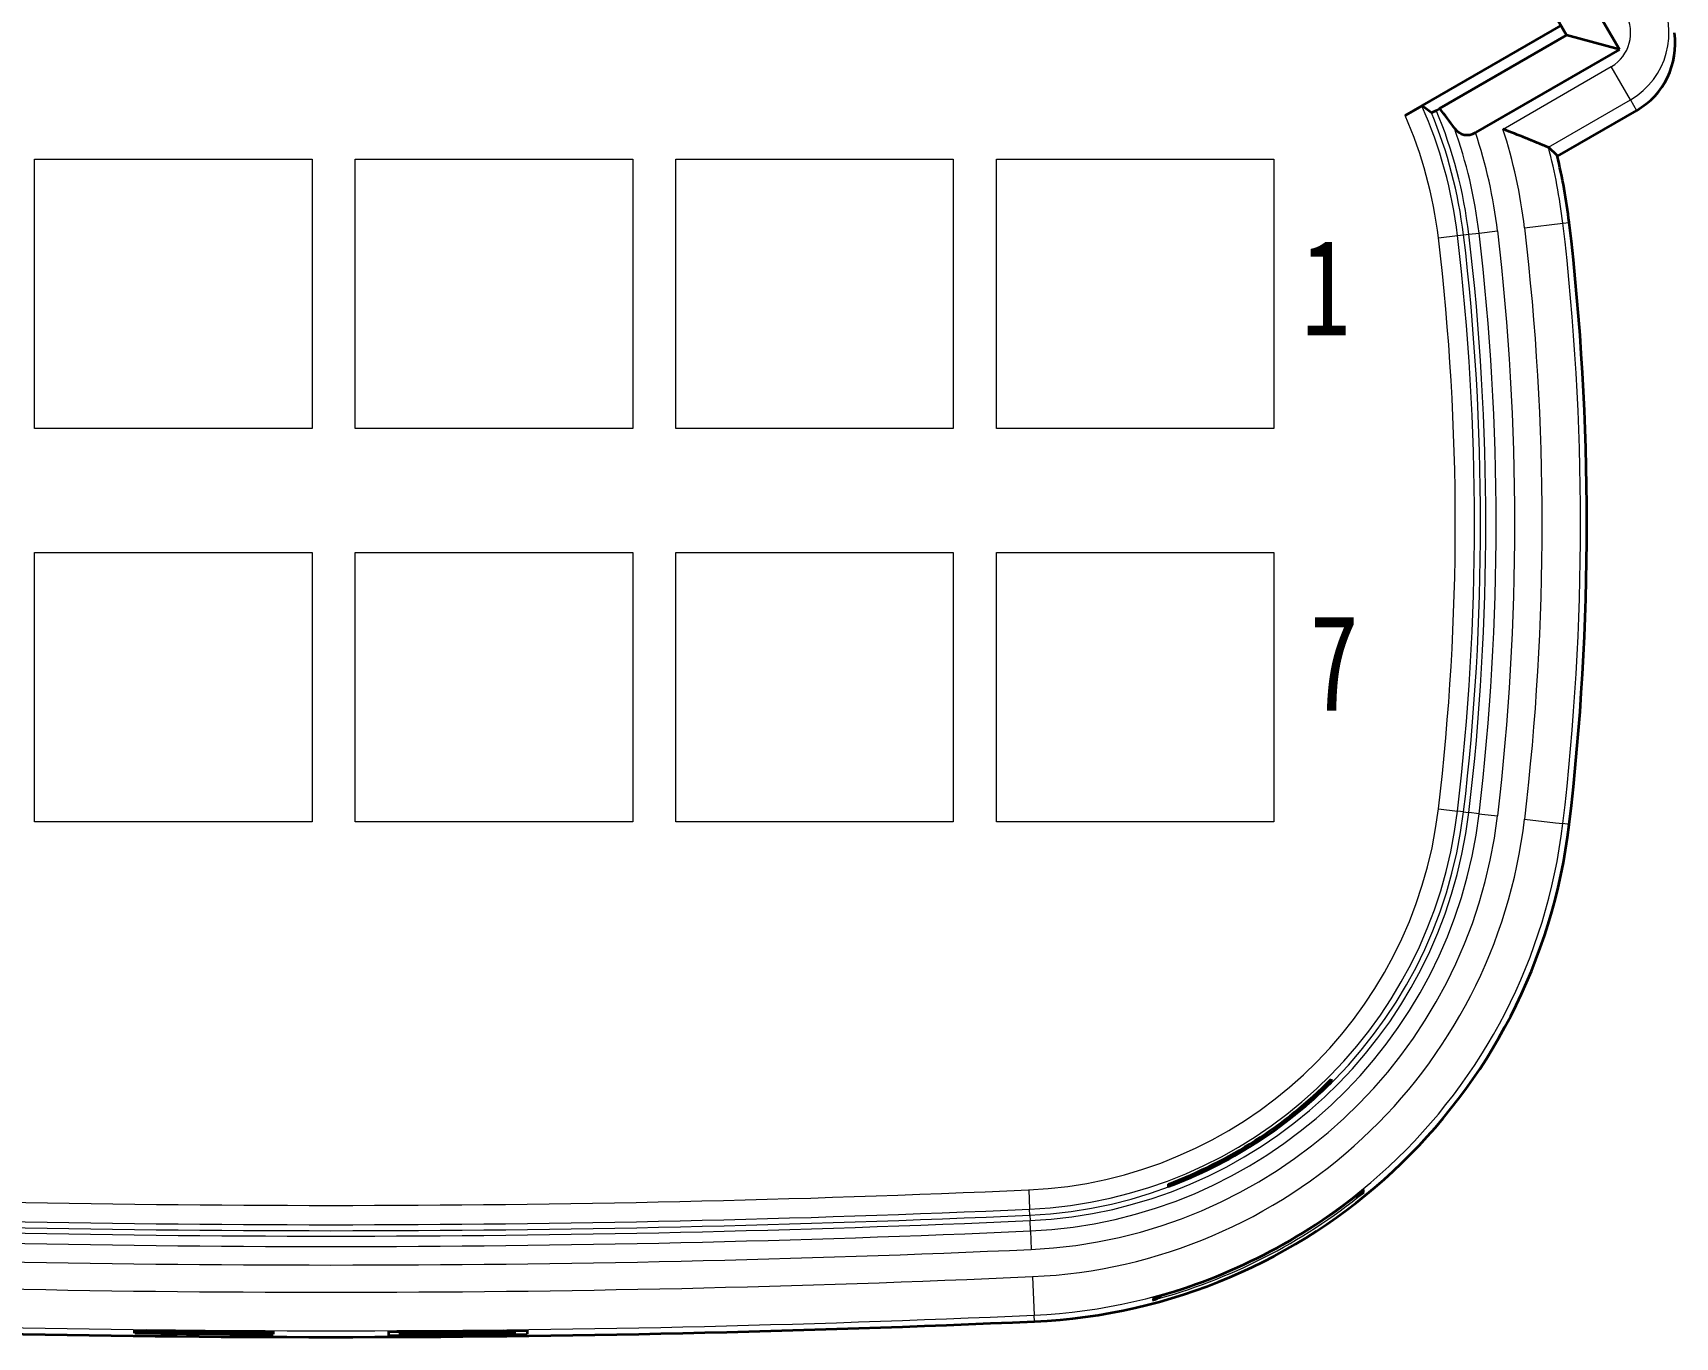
# Model space of a CAD drawing. Header units: millimetres. Extents: x 17 to 3784, y 12 to 1382.
# Drawn here: x 2167.71 to 2179.77, y 729.47 to 739.04 of the extents above; entities that cross this region are included whole.
import ezdxf

# ---------------------------------------------------------------- set-up
doc = ezdxf.new("R2010")
doc.units = ezdxf.units.MM
doc.layers.add('全新开发部分', color=7, linetype='Continuous', lineweight=18)
doc.styles.add('样式 2', font='', dxfattribs={"width": 0.75})
doc.styles.get('样式 2').set_extended_font_data('宋体')

msp = doc.modelspace()

# ---------------------------------------------------------------- linework, layer by layer
at = {"color": 0, "lineweight": 35, "ltscale": 0.065001}
msp.add_line((2179.359, 738.921), (2178.624, 740.194), dxfattribs=at)
at = {"color": 0, "lineweight": 35, "ltscale": 0.039809}
msp.add_line((2178.972, 739.027), (2178.522, 739.806), dxfattribs=at)
at = {"color": 0, "lineweight": 35, "ltscale": 0.05847}
msp.add_line((2177.786, 738.437), (2178.931, 739.098), dxfattribs=at)
at = {"color": 0, "lineweight": 35, "ltscale": 0.047637}
msp.add_line((2178.039, 738.488), (2178.972, 739.027), dxfattribs=at)
at = {"color": 0, "lineweight": 35, "ltscale": 0.017746}
msp.add_line((2179.359, 738.921), (2178.972, 739.027), dxfattribs=at)
at = {"color": 0, "lineweight": 35, "ltscale": 0.053934}
msp.add_line((2179.359, 738.921), (2178.303, 738.312), dxfattribs=at)
at = {"color": 0, "lineweight": 13, "ltscale": 0.040623}
msp.add_line((2178.505, 738.338), (2179.3, 738.797), dxfattribs=at)
at = {"color": 0, "lineweight": 13, "ltscale": 0.0125}
msp.add_line((2179.442, 738.552), (2179.3, 738.797), dxfattribs=at)
at = {"color": 0, "lineweight": 13, "ltscale": 0.030809}
msp.add_line((2178.838, 738.204), (2179.442, 738.552), dxfattribs=at)
at = {"color": 0, "lineweight": 13, "ltscale": 0.003967}
msp.add_line((2179.442, 738.552), (2179.486, 738.475), dxfattribs=at)
at = {"color": 0, "lineweight": 35, "ltscale": 0.006282}
msp.add_line((2177.91, 738.508), (2177.786, 738.437), dxfattribs=at)
at = {"color": 0, "lineweight": 35, "ltscale": 0.003811}
msp.add_line((2177.98, 738.457), (2177.91, 738.508), dxfattribs=at)
at = {"color": 0, "lineweight": 35, "ltscale": 0.001764}
msp.add_line((2178.015, 738.475), (2177.98, 738.457), dxfattribs=at)
at = {"color": 0, "lineweight": 35, "ltscale": 0.001219}
msp.add_line((2178.015, 738.475), (2178.039, 738.488), dxfattribs=at)
at = {"color": 0, "lineweight": 13, "ltscale": 0.029787}
msp.add_line((2179.486, 738.475), (2178.903, 738.138), dxfattribs=at)
at = {"color": 0, "lineweight": 35, "ltscale": 0.029787}
msp.add_line((2179.486, 738.475), (2178.903, 738.138), dxfattribs=at)
at = {"color": 0, "lineweight": 35, "ltscale": 0.003895}
msp.add_line((2178.902, 738.143), (2178.838, 738.204), dxfattribs=at)
at = {"color": 0, "lineweight": 13, "ltscale": 0.00197}
for p, q in [((2178.17, 737.555), (2178.215, 737.56)), ((2178.215, 733.324), (2178.17, 733.329)), ((2175.029, 730.363), (2175.027, 730.407))]:
    msp.add_line(p, q, dxfattribs=at)
at = {"color": 0, "lineweight": 13, "ltscale": 0.001759}
msp.add_line((2178.215, 737.56), (2178.254, 737.565), dxfattribs=at)
at = {"color": 0, "lineweight": 13, "ltscale": 0.003365}
for p, q in [((2178.254, 737.565), (2178.33, 737.574)), ((2178.33, 733.31), (2178.254, 733.319))]:
    msp.add_line(p, q, dxfattribs=at)
at = {"color": 0, "lineweight": 13, "ltscale": 0.006031}
msp.add_line((2178.33, 737.574), (2178.465, 737.59), dxfattribs=at)
at = {"color": 0, "lineweight": 13, "ltscale": 0.012499}
for p, q in [((2178.663, 737.613), (2178.944, 737.646)), ((2175.049, 729.911), (2175.062, 729.629))]:
    msp.add_line(p, q, dxfattribs=at)
at = {"color": 0, "lineweight": 13, "ltscale": 0.002067}
for p, q in [((2178.944, 737.646), (2178.99, 737.652)), ((2178.99, 733.232), (2178.944, 733.238)), ((2175.064, 729.582), (2175.062, 729.629))]:
    msp.add_line(p, q, dxfattribs=at)
at = {"color": 0, "lineweight": 13, "ltscale": 0.00625}
for p, q in [((2178.03, 737.538), (2178.17, 737.555)), ((2178.03, 733.346), (2178.17, 733.329)), ((2175.021, 730.548), (2175.027, 730.407))]:
    msp.add_line(p, q, dxfattribs=at)
at = {"color": 0, "lineweight": 13, "ltscale": 0.000726692}
msp.add_line((2178.215, 733.324), (2178.231, 733.322), dxfattribs=at)
at = {"color": 0, "lineweight": 13, "ltscale": 0.001033}
msp.add_line((2178.231, 733.322), (2178.254, 733.319), dxfattribs=at)
at = {"color": 0, "lineweight": 13, "ltscale": 0.000844985}
msp.add_line((2178.33, 733.31), (2178.349, 733.308), dxfattribs=at)
at = {"color": 0, "lineweight": 13, "ltscale": 0.005186}
msp.add_line((2178.349, 733.308), (2178.465, 733.294), dxfattribs=at)
at = {"color": 0, "lineweight": 13, "ltscale": 0.010101}
msp.add_line((2178.663, 733.271), (2178.89, 733.244), dxfattribs=at)
at = {"color": 0, "lineweight": 13, "ltscale": 0.002398}
msp.add_line((2178.89, 733.244), (2178.944, 733.238), dxfattribs=at)
at = {"color": 0, "lineweight": 35, "ltscale": 0.001006}
msp.add_line((2177.242, 731.361), (2177.243, 731.338), dxfattribs=at)
at = {"color": 0, "lineweight": 35, "ltscale": 0.000777489}
msp.add_line((2176.046, 730.591), (2176.046, 730.573), dxfattribs=at)
at = {"color": 0, "lineweight": 13, "ltscale": 0.001012}
msp.add_line((2177.483, 730.552), (2177.482, 730.529), dxfattribs=at)
at = {"color": 0, "lineweight": 13, "ltscale": 0.00176}
msp.add_line((2175.029, 730.363), (2175.031, 730.323), dxfattribs=at)
at = {"color": 0, "lineweight": 13, "ltscale": 0.003364}
msp.add_line((2175.034, 730.247), (2175.031, 730.323), dxfattribs=at)
at = {"color": 0, "lineweight": 13, "ltscale": 0.00603}
msp.add_line((2175.034, 730.247), (2175.04, 730.111), dxfattribs=at)
at = {"color": 0, "lineweight": 13, "ltscale": 0.000815788}
msp.add_line((2175.932, 729.757), (2175.931, 729.738), dxfattribs=at)
at = {"color": 0, "lineweight": 35, "ltscale": 0.000872803}
for p, q in [((2168.455, 729.497), (2168.455, 729.517)), ((2169.473, 729.508), (2169.473, 729.489))]:
    msp.add_line(p, q, dxfattribs=at)
at = {"color": 0, "lineweight": 35, "ltscale": 0.015161}
for p, q in [((2168.54, 729.515), (2168.883, 729.51)), ((2168.54, 729.512), (2168.883, 729.507)), ((2168.54, 729.502), (2168.883, 729.498))]:
    msp.add_line(p, q, dxfattribs=at)
at = {"color": 0, "lineweight": 35, "ltscale": 0.019151}
for p, q in [((2168.973, 729.51), (2168.54, 729.515)), ((2168.973, 729.507), (2168.54, 729.512)), ((2168.973, 729.497), (2168.54, 729.503))]:
    msp.add_line(p, q, dxfattribs=at)
at = {"color": 0, "lineweight": 35, "ltscale": 0.01516}
for p, q in [((2168.883, 729.51), (2168.54, 729.513)), ((2168.883, 729.507), (2168.54, 729.51)), ((2168.883, 729.498), (2168.54, 729.5)), ((2169.045, 729.509), (2169.388, 729.508)), ((2169.388, 729.506), (2169.045, 729.509)), ((2169.045, 729.506), (2169.388, 729.505)), ((2169.388, 729.503), (2169.045, 729.506)), ((2169.045, 729.497), (2169.388, 729.495)), ((2169.388, 729.494), (2169.045, 729.497))]:
    msp.add_line(p, q, dxfattribs=at)
at = {"color": 0, "lineweight": 35, "ltscale": 0.01915}
for p, q in [((2168.54, 729.512), (2168.973, 729.509)), ((2168.54, 729.509), (2168.973, 729.506)), ((2168.54, 729.5), (2168.973, 729.497))]:
    msp.add_line(p, q, dxfattribs=at)
at = {"color": 0, "lineweight": 35, "ltscale": 0.029522}
for p, q in [((2169.207, 729.5), (2168.54, 729.506)), ((2169.207, 729.5), (2168.54, 729.505)), ((2169.207, 729.498), (2168.54, 729.503))]:
    msp.add_line(p, q, dxfattribs=at)
at = {"color": 0, "lineweight": 35, "ltscale": 0.029523}
msp.add_line((2168.54, 729.504), (2169.207, 729.498), dxfattribs=at)
at = {"color": 0, "lineweight": 35, "ltscale": 0.000798363}
for p, q in [((2168.54, 729.498), (2168.558, 729.498)), ((2171.236, 729.513), (2171.254, 729.513)), ((2171.236, 729.506), (2171.254, 729.506)), ((2171.236, 729.5), (2171.254, 729.501)), ((2171.236, 729.496), (2171.254, 729.496))]:
    msp.add_line(p, q, dxfattribs=at)
at = {"color": 0, "lineweight": 35, "ltscale": 0.001596}
for p, q in [((2168.558, 729.498), (2168.594, 729.497)), ((2169.262, 729.492), (2169.225, 729.492)), ((2170.424, 729.499), (2170.46, 729.499)), ((2170.424, 729.494), (2170.46, 729.494)), ((2170.46, 729.491), (2170.424, 729.491)), ((2170.424, 729.489), (2170.46, 729.489)), ((2170.514, 729.483), (2170.55, 729.483)), ((2170.55, 729.482), (2170.514, 729.482)), ((2170.568, 729.5), (2170.532, 729.5)), ((2170.568, 729.494), (2170.532, 729.494)), ((2170.532, 729.491), (2170.568, 729.491)), ((2170.568, 729.49), (2170.532, 729.49)), ((2170.622, 729.504), (2170.586, 729.503)), ((2170.767, 729.501), (2170.731, 729.501)), ((2170.767, 729.496), (2170.731, 729.495)), ((2170.839, 729.503), (2170.803, 729.503)), ((2170.839, 729.498), (2170.803, 729.497)), ((2170.947, 729.51), (2170.911, 729.51)), ((2170.911, 729.503), (2170.947, 729.504)), ((2170.947, 729.5), (2170.911, 729.5)), ((2170.911, 729.498), (2170.947, 729.498)), ((2171.037, 729.506), (2171.073, 729.506)), ((2171.091, 729.504), (2171.055, 729.504)), ((2171.091, 729.499), (2171.055, 729.498)), ((2171.127, 729.505), (2171.091, 729.504)), ((2171.091, 729.505), (2171.127, 729.505)), ((2171.091, 729.5), (2171.127, 729.5)), ((2171.127, 729.499), (2171.091, 729.499)), ((2171.091, 729.496), (2171.127, 729.496)), ((2171.127, 729.495), (2171.091, 729.494)), ((2171.145, 729.512), (2171.109, 729.511)), ((2171.145, 729.502), (2171.109, 729.501)), ((2171.109, 729.49), (2171.145, 729.491)), ((2171.145, 729.49), (2171.109, 729.489)), ((2171.109, 729.487), (2171.145, 729.488)), ((2171.145, 729.487), (2171.109, 729.486)), ((2171.236, 729.507), (2171.2, 729.507)), ((2171.236, 729.501), (2171.2, 729.501)), ((2171.236, 729.497), (2171.2, 729.497)), ((2171.2, 729.495), (2171.236, 729.496)), ((2171.236, 729.492), (2171.2, 729.491)), ((2171.2, 729.49), (2171.236, 729.491))]:
    msp.add_line(p, q, dxfattribs=at)
at = {"color": 0, "lineweight": 35, "ltscale": 0.003192}
for p, q in [((2168.594, 729.497), (2168.666, 729.496)), ((2168.829, 729.495), (2168.757, 729.495)), ((2169.171, 729.492), (2169.099, 729.492)), ((2169.189, 729.491), (2169.262, 729.491)), ((2169.262, 729.491), (2169.334, 729.491)), ((2170.532, 729.499), (2170.604, 729.5)), ((2170.532, 729.494), (2170.604, 729.494)), ((2170.604, 729.492), (2170.532, 729.492)), ((2170.532, 729.489), (2170.604, 729.49)), ((2170.604, 729.484), (2170.532, 729.483)), ((2170.532, 729.482), (2170.604, 729.482)), ((2170.641, 729.502), (2170.568, 729.502)), ((2170.641, 729.497), (2170.568, 729.496)), ((2170.695, 729.5), (2170.767, 729.501)), ((2170.695, 729.495), (2170.767, 729.495)), ((2170.767, 729.501), (2170.839, 729.502)), ((2170.767, 729.495), (2170.839, 729.496)), ((2170.857, 729.509), (2170.929, 729.509)), ((2170.857, 729.499), (2170.929, 729.499)), ((2170.983, 729.505), (2170.911, 729.504)), ((2170.983, 729.499), (2170.911, 729.498)), ((2171.019, 729.488), (2170.947, 729.488)), ((2170.947, 729.487), (2171.019, 729.488)), ((2171.127, 729.506), (2171.055, 729.505)), ((2171.127, 729.5), (2171.055, 729.5)), ((2171.127, 729.496), (2171.055, 729.496)), ((2171.127, 729.491), (2171.055, 729.49)), ((2171.055, 729.488), (2171.127, 729.489)), ((2171.127, 729.488), (2171.055, 729.487)), ((2171.055, 729.485), (2171.127, 729.486)), ((2171.109, 729.511), (2171.182, 729.512)), ((2171.109, 729.504), (2171.182, 729.505)), ((2171.109, 729.501), (2171.182, 729.502)), ((2171.109, 729.499), (2171.182, 729.499))]:
    msp.add_line(p, q, dxfattribs=at)
at = {"color": 0, "lineweight": 35, "ltscale": 0.027926}
msp.add_line((2169.28, 729.493), (2168.648, 729.498), dxfattribs=at)
at = {"color": 0, "lineweight": 35, "ltscale": 0.000798281}
for p, q in [((2168.666, 729.496), (2168.648, 729.497)), ((2171.145, 729.495), (2171.127, 729.495))]:
    msp.add_line(p, q, dxfattribs=at)
at = {"color": 0, "lineweight": 35, "ltscale": 0.003191}
for p, q in [((2168.666, 729.496), (2168.739, 729.495)), ((2170.46, 729.499), (2170.532, 729.499)), ((2170.46, 729.494), (2170.532, 729.494)), ((2170.532, 729.492), (2170.46, 729.491)), ((2170.46, 729.489), (2170.532, 729.489)), ((2170.622, 729.492), (2170.695, 729.492)), ((2170.911, 729.504), (2170.839, 729.503)), ((2170.911, 729.498), (2170.839, 729.498)), ((2170.965, 729.495), (2171.037, 729.495)), ((2171.055, 729.51), (2170.983, 729.51)), ((2171.055, 729.505), (2170.983, 729.505)), ((2170.983, 729.5), (2171.055, 729.5)), ((2171.055, 729.5), (2170.983, 729.499)), ((2171.2, 729.507), (2171.127, 729.506)), ((2171.2, 729.501), (2171.127, 729.5)), ((2171.2, 729.497), (2171.127, 729.496)), ((2171.127, 729.494), (2171.2, 729.495)), ((2171.2, 729.491), (2171.127, 729.491)), ((2171.127, 729.489), (2171.2, 729.49))]:
    msp.add_line(p, q, dxfattribs=at)
at = {"color": 0, "lineweight": 35, "ltscale": 0.001595}
for p, q in [((2168.703, 729.496), (2168.666, 729.496)), ((2169.334, 729.491), (2169.37, 729.491)), ((2170.839, 729.502), (2170.875, 729.502)), ((2170.839, 729.496), (2170.875, 729.497)), ((2171.037, 729.505), (2171.001, 729.504)), ((2171.037, 729.499), (2171.001, 729.499)), ((2171.055, 729.488), (2171.019, 729.488)), ((2171.055, 729.488), (2171.019, 729.488))]:
    msp.add_line(p, q, dxfattribs=at)
at = {"color": 0, "lineweight": 35, "ltscale": 0.002394}
for p, q in [((2168.757, 729.495), (2168.703, 729.496)), ((2170.478, 729.501), (2170.424, 729.5)), ((2170.478, 729.495), (2170.424, 729.495)), ((2170.478, 729.483), (2170.424, 729.482)), ((2170.424, 729.481), (2170.478, 729.481)), ((2170.532, 729.501), (2170.586, 729.501)), ((2170.532, 729.495), (2170.586, 729.496)), ((2170.622, 729.5), (2170.568, 729.5)), ((2170.622, 729.495), (2170.568, 729.494)), ((2170.568, 729.491), (2170.622, 729.492)), ((2170.622, 729.49), (2170.568, 729.49)), ((2170.586, 729.501), (2170.641, 729.502)), ((2170.586, 729.496), (2170.641, 729.496)), ((2170.659, 729.484), (2170.604, 729.484)), ((2170.604, 729.482), (2170.659, 729.482)), ((2170.677, 729.5), (2170.622, 729.5)), ((2170.677, 729.495), (2170.622, 729.495)), ((2170.893, 729.487), (2170.947, 729.487)), ((2170.929, 729.509), (2170.983, 729.51)), ((2170.929, 729.499), (2170.983, 729.5)), ((2171.001, 729.51), (2170.947, 729.51)), ((2170.947, 729.504), (2171.001, 729.504)), ((2171.001, 729.5), (2170.947, 729.5)), ((2170.947, 729.498), (2171.001, 729.499)), ((2171.037, 729.505), (2171.091, 729.505)), ((2171.037, 729.499), (2171.091, 729.5)), ((2171.037, 729.495), (2171.091, 729.496)), ((2171.091, 729.494), (2171.037, 729.494)), ((2171.055, 729.51), (2171.109, 729.511)), ((2171.109, 729.511), (2171.055, 729.511)), ((2171.055, 729.503), (2171.109, 729.504)), ((2171.055, 729.5), (2171.109, 729.501)), ((2171.109, 729.501), (2171.055, 729.501)), ((2171.055, 729.498), (2171.109, 729.499)), ((2171.055, 729.49), (2171.109, 729.49)), ((2171.109, 729.489), (2171.055, 729.488)), ((2171.182, 729.488), (2171.127, 729.488)), ((2171.127, 729.486), (2171.182, 729.487))]:
    msp.add_line(p, q, dxfattribs=at)
at = {"color": 0, "lineweight": 35, "ltscale": 0.00399}
for p, q in [((2168.739, 729.495), (2168.829, 729.494)), ((2170.496, 729.486), (2170.406, 729.485)), ((2170.496, 729.484), (2170.406, 729.483)), ((2170.803, 729.495), (2170.713, 729.494)), ((2170.803, 729.494), (2170.713, 729.493)), ((2171.001, 729.487), (2170.911, 729.486)), ((2170.911, 729.484), (2171.001, 729.485)), ((2171.037, 729.493), (2171.127, 729.494))]:
    msp.add_line(p, q, dxfattribs=at)
at = {"color": 0, "lineweight": 35, "ltscale": 0.011968}
for p, q in [((2169.099, 729.492), (2168.829, 729.495)), ((2169.099, 729.492), (2168.829, 729.494)), ((2170.875, 729.492), (2170.604, 729.49))]:
    msp.add_line(p, q, dxfattribs=at)
at = {"color": 0, "lineweight": 35, "ltscale": 0.01835}
for p, q in [((2169.388, 729.508), (2168.973, 729.51)), ((2169.388, 729.505), (2168.973, 729.507)), ((2169.388, 729.496), (2168.973, 729.497))]:
    msp.add_line(p, q, dxfattribs=at)
at = {"color": 0, "lineweight": 35, "ltscale": 0.018351}
for p, q in [((2168.973, 729.509), (2169.388, 729.506)), ((2168.973, 729.506), (2169.388, 729.503)), ((2168.973, 729.497), (2169.388, 729.493))]:
    msp.add_line(p, q, dxfattribs=at)
at = {"color": 0, "lineweight": 35, "ltscale": 0.003989}
for p, q in [((2169.099, 729.492), (2169.189, 729.491)), ((2170.568, 729.502), (2170.478, 729.501)), ((2170.568, 729.496), (2170.478, 729.495)), ((2170.695, 729.5), (2170.604, 729.5)), ((2170.695, 729.495), (2170.604, 729.494)), ((2170.695, 729.493), (2170.604, 729.492)), ((2170.749, 729.485), (2170.659, 729.484)), ((2170.659, 729.482), (2170.749, 729.483)), ((2171.055, 729.496), (2170.965, 729.495))]:
    msp.add_line(p, q, dxfattribs=at)
at = {"color": 0, "lineweight": 35, "ltscale": 0.002393}
for p, q in [((2169.225, 729.492), (2169.171, 729.492)), ((2170.532, 729.483), (2170.478, 729.483)), ((2170.478, 729.481), (2170.532, 729.482)), ((2170.731, 729.501), (2170.677, 729.5)), ((2170.731, 729.495), (2170.677, 729.495)), ((2170.803, 729.509), (2170.857, 729.509)), ((2170.803, 729.499), (2170.857, 729.499)), ((2171.055, 729.511), (2171.001, 729.51)), ((2171.055, 729.501), (2171.001, 729.5)), ((2171.055, 729.487), (2171.001, 729.487)), ((2171.001, 729.485), (2171.055, 729.485)), ((2171.182, 729.512), (2171.236, 729.513)), ((2171.182, 729.505), (2171.236, 729.506)), ((2171.182, 729.502), (2171.236, 729.503)), ((2171.182, 729.499), (2171.236, 729.5)), ((2171.236, 729.489), (2171.182, 729.488)), ((2171.182, 729.487), (2171.236, 729.488))]:
    msp.add_line(p, q, dxfattribs=at)
at = {"color": 0, "lineweight": 35, "ltscale": 0.000798064}
for p, q in [((2169.28, 729.492), (2169.262, 729.492)), ((2170.532, 729.5), (2170.514, 729.5))]:
    msp.add_line(p, q, dxfattribs=at)
at = {"color": 0, "lineweight": 35, "ltscale": 0.000798071}
for p, q in [((2169.37, 729.491), (2169.388, 729.491)), ((2170.406, 729.482), (2170.424, 729.482)), ((2170.785, 729.509), (2170.803, 729.509)), ((2170.785, 729.499), (2170.803, 729.499)), ((2171.254, 729.489), (2171.236, 729.489))]:
    msp.add_line(p, q, dxfattribs=at)
at = {"color": 0, "lineweight": 35, "ltscale": 0.001282}
for p, q in [((2170.321, 729.48), (2170.321, 729.508)), ((2171.338, 729.517), (2171.338, 729.488))]:
    msp.add_line(p, q, dxfattribs=at)
at = {"color": 0, "lineweight": 35, "ltscale": 0.016756}
for p, q in [((2170.406, 729.508), (2170.785, 729.51)), ((2170.406, 729.498), (2170.785, 729.5))]:
    msp.add_line(p, q, dxfattribs=at)
at = {"color": 0, "lineweight": 35, "ltscale": 0.001198}
msp.add_line((2170.406, 729.482), (2170.406, 729.509), dxfattribs=at)
at = {"color": 0, "lineweight": 35, "ltscale": 0.009575}
for p, q in [((2170.406, 729.505), (2170.622, 729.506)), ((2170.622, 729.505), (2170.406, 729.503))]:
    msp.add_line(p, q, dxfattribs=at)
at = {"color": 0, "lineweight": 35, "ltscale": 0.000798096}
for p, q in [((2170.406, 729.5), (2170.424, 729.499)), ((2170.406, 729.494), (2170.424, 729.494)), ((2170.406, 729.49), (2170.424, 729.489)), ((2171.254, 729.491), (2171.236, 729.492))]:
    msp.add_line(p, q, dxfattribs=at)
at = {"color": 0, "lineweight": 35, "ltscale": 0.000798228}
for p, q in [((2170.424, 729.5), (2170.406, 729.5)), ((2170.424, 729.491), (2170.406, 729.49)), ((2170.803, 729.503), (2170.785, 729.502))]:
    msp.add_line(p, q, dxfattribs=at)
at = {"color": 0, "lineweight": 35, "ltscale": 0.000798211}
for p, q in [((2170.424, 729.495), (2170.406, 729.494)), ((2170.785, 729.502), (2170.767, 729.501)), ((2170.785, 729.496), (2170.767, 729.496)), ((2170.803, 729.497), (2170.785, 729.497)), ((2171.145, 729.505), (2171.127, 729.505)), ((2171.145, 729.5), (2171.127, 729.499)), ((2171.163, 729.512), (2171.145, 729.512)), ((2171.163, 729.502), (2171.145, 729.502))]:
    msp.add_line(p, q, dxfattribs=at)
at = {"color": 0, "lineweight": 35, "ltscale": 0.017554}
msp.add_line((2170.803, 729.49), (2170.406, 729.488), dxfattribs=at)
at = {"color": 0, "lineweight": 35, "ltscale": 0.000798408}
msp.add_line((2170.424, 729.482), (2170.406, 729.482), dxfattribs=at)
at = {"color": 0, "lineweight": 35, "ltscale": 0.019946}
msp.add_line((2170.947, 729.488), (2170.496, 729.486), dxfattribs=at)
at = {"color": 0, "lineweight": 35, "ltscale": 0.017552}
msp.add_line((2170.496, 729.486), (2170.893, 729.487), dxfattribs=at)
at = {"color": 0, "lineweight": 35, "ltscale": 0.000796719}
msp.add_line((2170.496, 729.482), (2170.514, 729.483), dxfattribs=at)
at = {"color": 0, "lineweight": 35, "ltscale": 0.000796561}
msp.add_line((2170.514, 729.482), (2170.496, 729.482), dxfattribs=at)
at = {"color": 0, "lineweight": 35, "ltscale": 0.000798181}
for p, q in [((2170.514, 729.501), (2170.532, 729.501)), ((2170.514, 729.495), (2170.532, 729.495)), ((2170.514, 729.491), (2170.532, 729.491)), ((2170.893, 729.503), (2170.911, 729.503))]:
    msp.add_line(p, q, dxfattribs=at)
at = {"color": 0, "lineweight": 35, "ltscale": 0.000798058}
for p, q in [((2170.532, 729.494), (2170.514, 729.494)), ((2170.532, 729.49), (2170.514, 729.49))]:
    msp.add_line(p, q, dxfattribs=at)
at = {"color": 0, "lineweight": 35, "ltscale": 0.004788}
for p, q in [((2170.55, 729.483), (2170.659, 729.484)), ((2170.659, 729.482), (2170.55, 729.482)), ((2170.893, 729.486), (2171.001, 729.487)), ((2171.001, 729.485), (2170.893, 729.484))]:
    msp.add_line(p, q, dxfattribs=at)
at = {"color": 0, "lineweight": 35, "ltscale": 0.019947}
for p, q in [((2170.586, 729.503), (2171.037, 729.506)), ((2171.073, 729.506), (2170.622, 729.504))]:
    msp.add_line(p, q, dxfattribs=at)
at = {"color": 0, "lineweight": 35, "ltscale": 0.006383}
msp.add_line((2170.767, 729.491), (2170.622, 729.49), dxfattribs=at)
at = {"color": 0, "lineweight": 35, "ltscale": 0.004787}
for p, q in [((2170.659, 729.484), (2170.767, 729.485)), ((2170.767, 729.483), (2170.659, 729.482)), ((2170.875, 729.493), (2170.767, 729.492)), ((2170.911, 729.49), (2170.803, 729.489)), ((2171.001, 729.487), (2171.109, 729.487)), ((2171.109, 729.486), (2171.001, 729.485)), ((2171.254, 729.493), (2171.145, 729.492))]:
    msp.add_line(p, q, dxfattribs=at)
at = {"color": 0, "lineweight": 35, "ltscale": 0.021545}
for p, q in [((2170.695, 729.506), (2171.182, 729.51)), ((2171.182, 729.51), (2170.695, 729.505))]:
    msp.add_line(p, q, dxfattribs=at)
at = {"color": 0, "lineweight": 35, "ltscale": 0.011969}
for q in [(2170.695, 729.492), (2170.695, 729.493)]:
    msp.add_line((2170.965, 729.495), q, dxfattribs=at)
at = {"color": 0, "lineweight": 35, "ltscale": 0.007181}
for p, q in [((2170.911, 729.486), (2170.749, 729.484)), ((2170.911, 729.484), (2170.749, 729.483))]:
    msp.add_line(p, q, dxfattribs=at)
at = {"color": 0, "lineweight": 35, "ltscale": 0.005585}
for p, q in [((2170.893, 729.486), (2170.767, 729.485)), ((2170.893, 729.484), (2170.767, 729.483))]:
    msp.add_line(p, q, dxfattribs=at)
at = {"color": 0, "lineweight": 35, "ltscale": 0.0007983}
for p, q in [((2170.875, 729.502), (2170.893, 729.503)), ((2170.875, 729.497), (2170.893, 729.497))]:
    msp.add_line(p, q, dxfattribs=at)
at = {"color": 0, "lineweight": 35, "ltscale": 0.01197}
for p, q in [((2171.163, 729.514), (2170.893, 729.511)), ((2171.163, 729.504), (2170.893, 729.501))]:
    msp.add_line(p, q, dxfattribs=at)
at = {"color": 0, "lineweight": 35, "ltscale": 0.000798035}
for p, q in [((2170.911, 729.51), (2170.893, 729.51)), ((2170.911, 729.5), (2170.893, 729.5)), ((2171.127, 729.505), (2171.145, 729.505)), ((2171.127, 729.5), (2171.145, 729.5))]:
    msp.add_line(p, q, dxfattribs=at)
at = {"color": 0, "lineweight": 35, "ltscale": 0.000798166}
msp.add_line((2170.893, 729.498), (2170.911, 729.498), dxfattribs=at)
at = {"color": 0, "lineweight": 35, "ltscale": 0.010373}
msp.add_line((2171.145, 729.494), (2170.911, 729.491), dxfattribs=at)
at = {"color": 0, "lineweight": 35, "ltscale": 0.000798038}
for p, q in [((2171.127, 729.496), (2171.145, 729.496)), ((2171.254, 729.507), (2171.236, 729.507))]:
    msp.add_line(p, q, dxfattribs=at)
at = {"color": 0, "lineweight": 35, "ltscale": 0.000798048}
for p, q in [((2171.145, 729.491), (2171.163, 729.49)), ((2171.254, 729.497), (2171.236, 729.497))]:
    msp.add_line(p, q, dxfattribs=at)
at = {"color": 0, "lineweight": 35, "ltscale": 0.000798341}
for p, q in [((2171.163, 729.49), (2171.145, 729.49)), ((2171.163, 729.488), (2171.145, 729.487)), ((2171.236, 729.503), (2171.254, 729.503))]:
    msp.add_line(p, q, dxfattribs=at)
at = {"color": 0, "lineweight": 35, "ltscale": 0.000798053}
msp.add_line((2171.145, 729.488), (2171.163, 729.488), dxfattribs=at)
at = {"color": 0, "lineweight": 35, "ltscale": 0.000798036}
msp.add_line((2171.254, 729.501), (2171.236, 729.501), dxfattribs=at)
at = {"color": 0, "lineweight": 35, "ltscale": 0.000798456}
msp.add_line((2171.236, 729.491), (2171.254, 729.491), dxfattribs=at)
at = {"color": 0, "lineweight": 35, "ltscale": 0.000798432}
msp.add_line((2171.236, 729.488), (2171.254, 729.489), dxfattribs=at)
at = {"color": 0, "lineweight": 13}
for centre, radius, start, end in [((2179.158, 739.042), 0.565, 300.0512, 29.9513), ((2179.159, 739.042), 0.283, 300.0029, 29.9951), ((2179.204, 738.964), 0.565, 300.0004, 8.1369), ((2174.879, 737.166), 3.173, 6.7376, 23.6249), ((2174.879, 737.166), 3.314, 6.7376, 23.8789), ((2174.879, 737.166), 3.358, 6.7376, 22.6122), ((2174.879, 737.166), 3.398, 6.7376, 22.6609), ((2174.879, 737.166), 3.474, 6.7376, 19.8096), ((2174.879, 737.166), 3.61, 6.7376, 18.5041), ((2174.879, 737.166), 3.81, 6.7376, 17.9104), ((2174.879, 737.166), 4.093, 6.7376, 14.6916), ((2160.286, 735.442), 18.054, 353.2624, 6.7376), ((2160.286, 735.442), 18.093, 353.2624, 6.7376), ((2160.286, 735.442), 18.169, 353.2624, 6.7376), ((2160.286, 735.442), 18.306, 353.2624, 6.7376), ((2160.286, 735.442), 18.506, 353.2624, 6.7376), ((2160.286, 735.442), 18.788, 353.2624, 6.7376), ((2160.286, 735.442), 17.868, 353.2624, 6.7376), ((2160.286, 735.442), 18.009, 353.2624, 6.7376), ((2174.879, 733.718), 3.173, 272.5516, 353.2624), ((2174.879, 733.718), 3.314, 272.5516, 353.2624), ((2174.879, 733.718), 3.358, 272.5516, 353.2624), ((2174.879, 733.718), 3.398, 272.5516, 353.2624), ((2174.879, 733.718), 3.474, 272.5516, 353.2624), ((2174.879, 733.718), 3.61, 272.5516, 353.2624), ((2174.879, 733.718), 3.81, 272.5516, 353.2624), ((2174.879, 733.718), 4.093, 272.5516, 353.2624), ((2169.897, 845.527), 115.092, 267.4484, 272.5516), ((2174.879, 733.718), 4.116, 284.8058, 309.2308), ((2174.879, 733.718), 4.099, 284.8756, 309.4299), ((2169.897, 845.527), 115.318, 267.4484, 272.5516), ((2169.897, 845.527), 115.278, 267.4484, 272.5516), ((2169.897, 845.527), 115.234, 267.4484, 272.5516), ((2169.897, 845.527), 115.394, 267.4484, 272.5516), ((2169.897, 845.527), 115.53, 267.4484, 272.5516), ((2169.897, 845.527), 115.73, 267.4484, 272.5516), ((2169.897, 845.527), 116.013, 267.4484, 272.5516)]:
    msp.add_arc(centre, radius, start, end, dxfattribs=at)
at = {"color": 0, "lineweight": 35}
for centre, radius, start, end in [((2179.204, 738.964), 0.565, 300.0004, 8.1373), ((2175.133, 736.198), 3.701, 35.4333, 38.2372), ((2178.241, 738.407), 0.113, 214.3242, 302.9653), ((2173.885, 726.344), 12.852, 67.3327, 68.9341), ((2174.879, 737.166), 4.14, 6.7376, 13.6533), ((2160.286, 735.442), 18.835, 353.2624, 6.7376), ((2174.879, 733.718), 4.14, 272.5516, 353.2624), ((2174.879, 733.718), 3.354, 290.3466, 314.8028), ((2174.879, 733.718), 3.338, 290.453, 315.0697), ((2174.841, 733.793), 4.181, 285.1301, 309.1754), ((2177.394, 730.639), 0.141, 279.4781, 309.0248), ((2175.893, 729.876), 0.143, 285.4483, 314.3992), ((2169.897, 845.527), 116.059, 267.4484, 272.5516), ((2169.897, 845.529), 116.021, 269.28818, 269.79047), ((2169.897, 845.529), 116.041, 269.2883, 269.79051), ((2169.897, 845.529), 116.031, 269.33009, 269.74863), ((2169.897, 845.529), 116.034, 269.33011, 269.74864), ((2169.897, 845.529), 116.037, 269.33013, 269.74865), ((2169.755, 845.53), 116.032, 269.44457, 269.81857), ((2170.038, 845.528), 116.033, 269.30469, 269.6787), ((2169.897, 845.529), 116.021, 270.20964, 270.71193), ((2169.897, 845.529), 116.05, 270.20959, 270.71175), ((2169.897, 845.529), 116.022, 270.25149, 270.67007), ((2170.032, 845.531), 116.026, 270.18482, 270.60338), ((2169.762, 845.527), 116.026, 270.31815, 270.73671), ((2169.897, 845.529), 116.032, 270.25147, 270.67001), ((2169.897, 845.529), 116.042, 270.25145, 270.66995)]:
    msp.add_arc(centre, radius, start, end, dxfattribs=at)
at = {"layer": '全新开发部分', "color": 0}
for points in [[(2167.72, 738.116), (2169.758, 738.116), (2169.758, 736.139), (2167.72, 736.139)], [(2170.075, 738.116), (2172.113, 738.116), (2172.113, 736.139), (2170.075, 736.139)], [(2172.43, 738.116), (2174.467, 738.116), (2174.467, 736.139), (2172.43, 736.139)], [(2174.785, 738.116), (2176.822, 738.116), (2176.822, 736.139), (2174.785, 736.139)], [(2167.72, 735.228), (2169.758, 735.228), (2169.758, 733.252), (2167.72, 733.252)], [(2170.075, 735.228), (2172.113, 735.228), (2172.113, 733.252), (2170.075, 733.252)], [(2172.43, 735.228), (2174.467, 735.228), (2174.467, 733.252), (2172.43, 733.252)], [(2174.785, 735.228), (2176.822, 735.228), (2176.822, 733.252), (2174.785, 733.252)]]:
    msp.add_lwpolyline(points, close=True, dxfattribs=at)

# ---------------------------------------------------------------- texts
at = {"layer": '全新开发部分', "color": 0, "char_height": 0.706, "width": 4.1266, "attachment_point": 1, "style": '样式 2'}
for s, insert in [('1', (2177.024, 737.528)), ('7', (2177.085, 734.773))]:
    msp.add_mtext(s, dxfattribs=dict(at, insert=insert))

doc.saveas('drawing.dxf')
